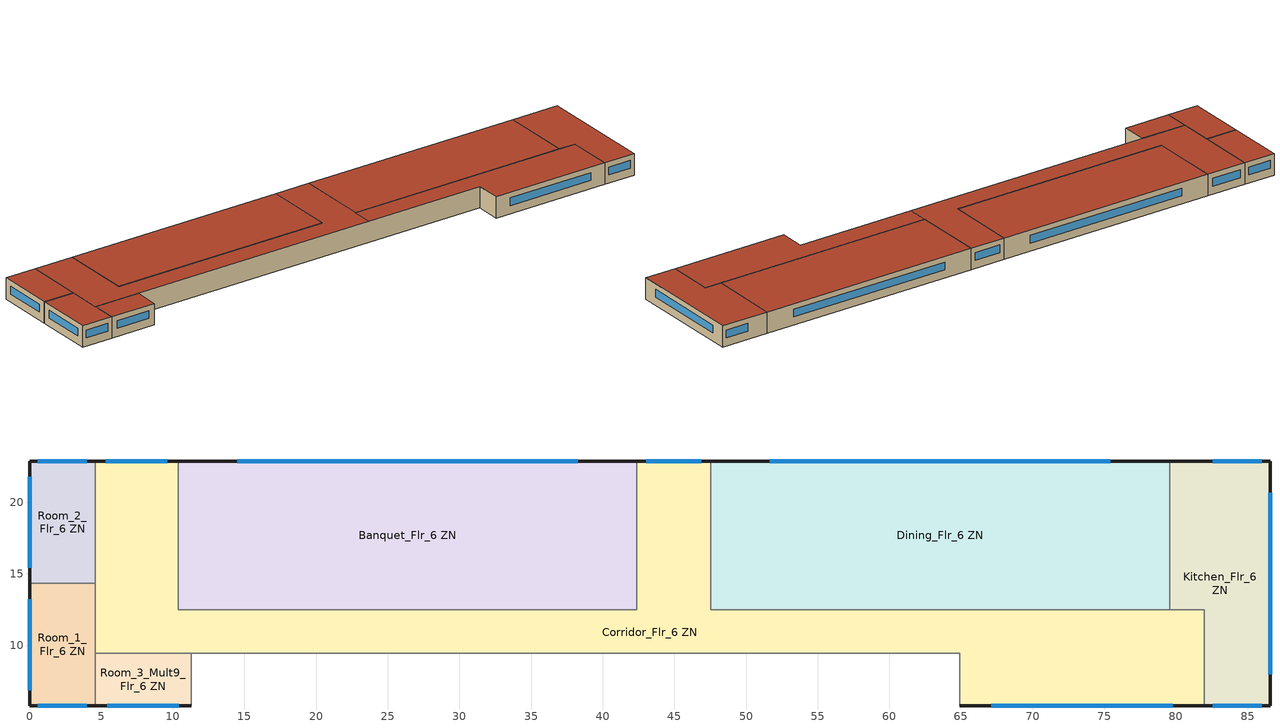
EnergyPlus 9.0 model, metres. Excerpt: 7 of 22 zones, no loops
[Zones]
Banquet_Flr_6 ZN
 floor adiabatic (Floor Adiabatic construction): 42.37,22.86 42.37,12.5 10.36,12.5 10.36,22.86 z16.15
 wall outside (Typical Insulated Exterior Mass Wall adj ext wall insulation adj ext wall insulation): 42.37,22.86 10.36,22.86 z16.15:19.2
 wall to Corridor_Flr_6 ZN (Typical Interior Wall): 10.36,22.86 10.36,12.5 42.37,12.5 42.37,22.86 z16.15:19.2
 window (Window U-0.969603589154 and Window SHGC 0.636271352489): 38.25,22.86 14.48,22.86 z17.33:18.42
 roof outside (Typical IEAD Roof R-13.51 adj roof insulation adj roof insulation): 42.37,12.5 42.37,22.86 10.36,22.86 10.36,12.5 z19.2
Corridor_Flr_6 ZN
 floor adiabatic (Floor Adiabatic construction): 47.55,22.86 47.55,12.5 81.99,12.5 81.99,5.79 64.92,5.79 64.92,9.45 4.57,9.45 4.57,22.86 10.36,22.86 10.36,12.5 42.37,12.5 42.37,22.86 z16.15
 wall outside (Typical Insulated Exterior Mass Wall adj ext wall insulation adj ext wall insulation): 10.36,22.86 4.57,22.86 / 47.55,22.86 42.37,22.86 / 64.92,5.79 81.99,5.79 z16.15:19.2
 wall adiabatic (Wall Adiabatic construction): 4.57,22.86 4.57,9.45 64.92,9.45 64.92,5.79 / 81.99,12.5 47.55,12.5 z16.15:19.2
 wall to Dining_Flr_6 ZN (Typical Interior Wall): 47.55,12.5 47.55,22.86 z16.15:19.2
 wall to Kitchen_Flr_6 ZN (Typical Interior Wall): 81.99,5.79 81.99,12.5 z16.15:19.2
 window (Window U-0.969603589154 and Window SHGC 0.636271352489): 9.62,22.86 5.32,22.86 / 46.88,22.86 43.03,22.86 / 67.12,5.79 79.79,5.79 z17.33:18.42
 roof outside (Typical IEAD Roof R-13.51 adj roof insulation adj roof insulation): 47.55,9.45 47.55,22.86 42.37,22.86 42.37,12.5 10.36,12.5 10.36,22.86 4.57,22.86 4.57,9.45 z19.2; 81.99,5.79 81.99,12.5 47.55,12.5 47.55,9.45 64.92,9.45 64.92,5.79 z19.2
Dining_Flr_6 ZN
 floor adiabatic (Floor Adiabatic construction): 79.55,22.86 79.55,12.5 47.55,12.5 47.55,22.86 z16.15
 wall outside (Typical Insulated Exterior Mass Wall adj ext wall insulation adj ext wall insulation): 79.55,22.86 47.55,22.86 z16.15:19.2
 wall to Kitchen_Flr_6 ZN (Typical Interior Wall): 79.55,12.5 79.55,22.86 z16.15:19.2
 wall adiabatic (Wall Adiabatic construction): 47.55,12.5 79.55,12.5 z16.15:19.2
 window (Window U-0.969603589154 and Window SHGC 0.636271352489): 75.43,22.86 51.67,22.86 z17.33:18.42
 roof outside (Typical IEAD Roof R-13.51 adj roof insulation adj roof insulation): 79.55,12.5 79.55,22.86 47.55,22.86 47.55,12.5 z19.2
Kitchen_Flr_6 ZN
 floor adiabatic (Floor Adiabatic construction): 86.56,22.86 86.56,5.79 81.99,5.79 81.99,12.5 79.55,12.5 79.55,22.86 z16.15
 wall outside (Typical Insulated Exterior Mass Wall adj ext wall insulation adj ext wall insulation): 81.99,5.79 86.56,5.79 86.56,22.86 79.55,22.86 z16.15:19.2
 wall adiabatic (Wall Adiabatic construction): 79.55,12.5 81.99,12.5 z16.15:19.2
 window (Window U-0.969603589154 and Window SHGC 0.636271352489): 82.58,5.79 85.97,5.79 / 86.56,7.99 86.56,20.66 / 85.97,22.86 82.58,22.86 z17.33:18.42
 roof outside (Typical IEAD Roof R-13.51 adj roof insulation adj roof insulation): 86.56,5.79 86.56,22.86 79.55,22.86 79.55,12.5 81.99,12.5 81.99,5.79 z19.2
Room_1_Flr_6 ZN
 floor adiabatic (Floor Adiabatic construction): 4.57,14.33 4.57,5.79 0,5.79 0,14.33 z16.15
 wall outside (Typical Insulated Exterior Mass Wall adj ext wall insulation adj ext wall insulation): 0,14.33 0,5.79 4.57,5.79 z16.15:19.2
 wall adiabatic (Wall Adiabatic construction): 4.57,5.79 4.57,14.33 z16.15:19.2
 wall to Room_2_Flr_6 ZN (Typical Interior Wall): 4.57,14.33 0,14.33 z16.15:19.2
 window (Window U-0.969603589154 and Window SHGC 0.636271352489): 0.59,5.79 3.98,5.79 / 0,13.23 0,6.89 z17.33:18.42
 roof outside (Typical IEAD Roof R-13.51 adj roof insulation adj roof insulation): 4.57,5.79 4.57,14.33 0,14.33 0,5.79 z19.2
Room_2_Flr_6 ZN
 floor adiabatic (Floor Adiabatic construction): 4.57,22.86 4.57,14.33 0,14.33 0,22.86 z16.15
 wall outside (Typical Insulated Exterior Mass Wall adj ext wall insulation adj ext wall insulation): 4.57,22.86 0,22.86 0,14.33 z16.15:19.2
 wall adiabatic (Wall Adiabatic construction): 4.57,14.33 4.57,22.86 z16.15:19.2
 window (Window U-0.969603589154 and Window SHGC 0.636271352489): 3.98,22.86 0.59,22.86 / 0,21.76 0,15.42 z17.33:18.42
 roof outside (Typical IEAD Roof R-13.51 adj roof insulation adj roof insulation): 4.57,14.33 4.57,22.86 0,22.86 0,14.33 z19.2
Room_3_Mult9_Flr_6 ZN
 floor adiabatic (Floor Adiabatic construction): 11.28,9.45 11.28,5.79 4.57,5.79 4.57,9.45 z16.15
 wall outside (Typical Insulated Exterior Mass Wall adj ext wall insulation adj ext wall insulation): 4.57,5.79 11.28,5.79 z16.15:19.2
 wall adiabatic (Wall Adiabatic construction): 11.28,5.79 11.28,9.45 4.57,9.45 4.57,5.79 z16.15:19.2
 window (Window U-0.969603589154 and Window SHGC 0.636271352489): 5.44,5.79 10.41,5.79 z17.33:18.42
 roof outside (Typical IEAD Roof R-13.51 adj roof insulation adj roof insulation): 11.28,5.79 11.28,9.45 4.57,9.45 4.57,5.79 z19.2
[Building]
DOE Ref 1980-2004-LargeHotel-ASHRAE 169-2006-1A created: 2017-12-25 16:13:06 -0700: North Axis {deg}=0; Terrain=City; Loads Convergence Tolerance Value=0.04; Temperature Convergence Tolerance Value {deltaC}=0.2; Solar Distribution=FullInteriorAndExterior; Maximum Number of Warmup Days=25; Minimum Number of Warmup Days=6
[Site:Location]
Miami Intl Ap_FL_USA: Latitude {deg}=25.82; Longitude {deg}=-80.3; Time Zone {hr}=-5; Elevation {m}=11
[Site:GroundTemperature:BuildingSurface]
22.509, 22.645, 22.781, 22.956, 23.052, 23.08, 23.116, 23.108, 23.133, 23.139, 23.077, 22.913
[Site:WaterMainsTemperature]
Calculation Method=Correlation; Annual Average Outdoor Air Temperature {C}=24.4917; Maximum Difference In Monthly Average Outdoor Air Temperatures {deltaC}=8.7
[SizingPeriod:DesignDay] Day of Month=21; Dry-Bulb Temperature Range Modifier Type=DefaultMultipliers; Humidity Condition Type=Wetbulb; Barometric Pressure {Pa}=101193; Rain Indicator=No; Snow Indicator=No; Daylight Saving Time Indicator=No
Name | Month | Day Type | Maximum Dry-Bulb Temperature {C} | Daily Dry-Bulb Temperature Range {deltaC} | Wetbulb or DewPoint at Maximum Dry-Bulb {C} | Wind Speed {m/s} | Wind Direction {deg} | Solar Model Indicator | ASHRAE Clear Sky Optical Depth for Beam Irradiance (taub) | ASHRAE Clear Sky Optical Depth for Diffuse Irradiance (taud) | Sky Clearness
Miami Intl Ap Ann Clg .4% Condns DB=>MWB | 7 | SummerDesignDay | 33.2 | 6.7 | 25.3 | 4.5 | 140 | ASHRAETau | 0.528 | 1.905
Miami Intl Ap Ann Htg 99.6% Condns DB | 1 | WinterDesignDay | 8.7 | 0 | 8.7 | 3.8 | 340 | ASHRAEClearSky |  |  | 0
[Material] Thermal Absorptance=0.9
Name | Roughness | Thickness {m} | Conductivity {W/m-K} | Density {kg/m3} | Specific Heat {J/kg-K} | Solar Absorptance | Visible Absorptance
1/2IN Gypsum | Smooth | 0.0127 | 0.16 | 784.9 | 830 | 0.4 | 0.4
100mm Normalweight concrete floor | MediumSmooth | 0.1016 | 2.31 | 2322 | 832 | 0.7 | 0.7
1IN Stucco | Smooth | 0.0253 | 0.6918 | 1858 | 837 | 0.7 | 0.92
8IN CONCRETE HW RefBldg | Rough | 0.2032 | 1.311 | 2240 | 836.8 | 0.7 | 0.7
G01 13mm gypsum board | Smooth | 0.0127 | 0.16 | 800 | 1090 | 0.7 | 0.5
Metal Roof Surface | Smooth | 0.0008 | 45.28 | 7824 | 500 | 0.7 | 0.7
Roof Membrane | VeryRough | 0.0095 | 0.16 | 1121.29 | 1460 | 0.77 | 0.7
Std Wood 6inch | MediumSmooth | 0.15 | 0.12 | 540 | 1210 | 0.7 | 0.7
[Material:NoMass] Thermal Absorptance=0.9; Solar Absorptance=0.7
Name | Roughness | Thermal Resistance {m2-K/W} | Visible Absorptance
CP02 CARPET PAD | VeryRough | 0.21648 | 0.8
Nonres_Floor_Insulation | MediumSmooth | 2.88292 | 0.7
Typical Insulation R-12.4_R-value 18.87975939 (ft^2*h*R/Btu)_R-value 18.6233927793 (ft^2*h*R/Btu) | Smooth | 3.27977 | 0.7
Typical Insulation R-12.4_R-value 31.14318415 (ft^2*h*R/Btu)_R-value 14.5552267896 (ft^2*h*R/Btu) | Smooth | 2.56332 | 0.7
[WindowMaterial:SimpleGlazingSystem]
Simple Glazing Material U-0.969603589154 and SHGC 0.636271352489: U-Factor {W/m2-K}=5.50566; Solar Heat Gain Coefficient=0.636271
[Construction]
Floor Adiabatic construction: CP02 CARPET PAD, 100mm Normalweight concrete floor, Nonres_Floor_Insulation
InteriorFurnishings: Std Wood 6inch
Typical IEAD Roof R-13.51 adj roof insulation adj roof insulation: Roof Membrane, Typical Insulation R-12.4_R-value 31.14318415 (ft^2*h*R/Btu)_R-value 14.5552267896 (ft^2*h*R/Btu), Metal Roof Surface
Typical Insulated Exterior Mass Wall adj ext wall insulation adj ext wall insulation: 1IN Stucco, 8IN CONCRETE HW RefBldg, Typical Insulation R-12.4_R-value 18.87975939 (ft^2*h*R/Btu)_R-value 18.6233927793 (ft^2*h*R/Btu), 1/2IN Gypsum
Typical Interior Wall; Wall Adiabatic construction: G01 13mm gypsum board, G01 13mm gypsum board
Window U-0.969603589154 and Window SHGC 0.636271352489: Simple Glazing Material U-0.969603589154 and SHGC 0.636271352489
[Zone] Part of Total Floor Area=Yes
Name | Multiplier
Banquet_Flr_6 ZN; Corridor_Flr_6 ZN; Dining_Flr_6 ZN; Kitchen_Flr_6 ZN; Room_1_Flr_6 ZN; Room_2_Flr_6 ZN
Room_3_Mult9_Flr_6 ZN | 9
[InternalMass] Construction=InteriorFurnishings
Name | Zone | Surface Area {m2}
Banquet_Flr_6 Mass | Banquet_Flr_6 ZN | 663.315
Corridor_Flr_6 Mass | Corridor_Flr_6 ZN | 824.249
Dining_Flr_6 Mass | Dining_Flr_6 ZN | 663.315
Kitchen_Flr_6 Mass; Kitchen_Flr_6 Mass 1; Kitchen_Flr_6 Mass 2 | Kitchen_Flr_6 ZN | 206.609
Room_1_Flr_6 Mass | Room_1_Flr_6 ZN | 78.04404
Room_2_Flr_6 Mass | Room_2_Flr_6 ZN | 78.0349
Room_3_Mult9_Flr_6 Mass | Room_3_Mult9_Flr_6 ZN | 49.0611
[Exterior:Lights]
Name | Schedule | Design Level {W} | Control Option
Fuel equipment 1 | LargeHotel BLDG ELEVATORS | 122222 | ScheduleNameOnly
Occ Sensing Exterior Lights Def | Always On | 27826 | AstronomicalClock
[Schedule:Day:Interval]
Always On Default: No, 24:00, 1
LargeHotel BLDG ELEVATORS Default; LargeHotel BLDG ELEVATORS Summer Design Day; LargeHotel BLDG ELEVATORS Winter Design Day: No, 04:00, 0.05, 05:00, 0.1, 06:00, 0.2, 07:00, 0.4, 09:00, 0.5, 10:00, 0.35, 16:00, 0.15, 17:00, 0.35, 19:00, 0.5, 21:00, 0.4, 22:00, 0.3, 23:00, 0.2, 24:00, 0.1
[Schedule:Week:Daily]
Always On Week Rule - Jan1-Dec31: Always On Default, Always On Default, Always On Default, Always On Default, Always On Default, Always On Default, Always On Default, Always On Default, Always On Default, Always On Default, Always On Default, Always On Default
LargeHotel BLDG ELEVATORS Week Rule - Jan1-Dec31: LargeHotel BLDG ELEVATORS Default, LargeHotel BLDG ELEVATORS Default, LargeHotel BLDG ELEVATORS Default, LargeHotel BLDG ELEVATORS Default, LargeHotel BLDG ELEVATORS Default, LargeHotel BLDG ELEVATORS Default, LargeHotel BLDG ELEVATORS Default, LargeHotel BLDG ELEVATORS Default, LargeHotel BLDG ELEVATORS Summer Design Day, LargeHotel BLDG ELEVATORS Winter Design Day, LargeHotel BLDG ELEVATORS Default, LargeHotel BLDG ELEVATORS Default
[Schedule:Year]
Always On: Always On Week Rule - Jan1-Dec31, 1, 1, 12, 31
LargeHotel BLDG ELEVATORS: LargeHotel BLDG ELEVATORS Week Rule - Jan1-Dec31, 1, 1, 12, 31
